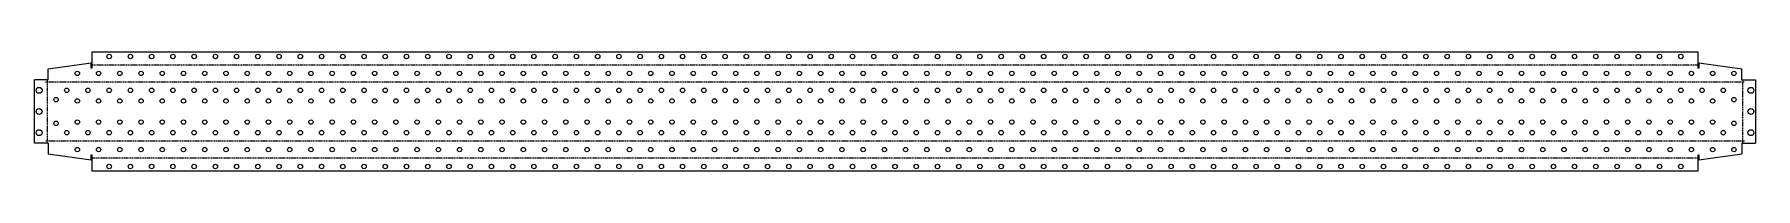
# Model space of a CAD drawing. Header units: millimetres. Extents: x -1013 to 1013, y -70 to 70.
import ezdxf

# ---------------------------------------------------------------- set-up
doc = ezdxf.new("R2010")
doc.units = ezdxf.units.MM
doc.linetypes.add('HIDDEN', pattern=[1.905, 1.27, -0.635])
doc.layers.add('BEND-DOWN', color=3, linetype='HIDDEN')

msp = doc.modelspace()

# ---------------------------------------------------------------- linework, layer by layer
for p, q in [((-945, 51.25), (-945, 70.5)), ((-945, 70.5), (945, 70.5)), ((945, 70.5), (945, 51.25)), ((-997.01, 50.21), (-946.25, 57.5)), ((-997, 37.5), (-997.01, 50.21)), ((-946.25, 51.25), (-946.25, 57.5)), ((-945, 51.25), (-946.25, 51.25)), ((946.25, 51.25), (945, 51.25)), ((946.25, 57.5), (946.25, 51.25)), ((946.25, 57.5), (997.01, 50.21)), ((997, 37.5), (997.01, 50.21)), ((-1013, -37.5), (-1013, 37.5)), ((-997, 37.5), (-1013, 37.5)), ((997, 37.5), (1013, 37.5)), ((1013, 37.5), (1013, -37.5)), ((-997, -37.5), (-1013, -37.5)), ((-997, -37.5), (-997.01, -50.21)), ((997, -37.5), (1013, -37.5)), ((997, -37.5), (997.01, -50.21)), ((-946.25, -57.5), (-997.01, -50.21)), ((-946.25, -51.25), (-945, -51.25)), ((-946.25, -57.5), (-946.25, -51.25)), ((-945, -70.5), (-945, -51.25)), ((945, -51.25), (946.25, -51.25)), ((945, -51.25), (945, -70.5)), ((997.01, -50.21), (946.25, -57.5)), ((946.25, -51.25), (946.25, -57.5)), ((945, -70.5), (-945, -70.5))]:
    msp.add_line(p, q)
for centre, radius in [((-925, 65), 2.6), ((-900, 65), 2.6), ((-875, 65), 2.6), ((-850, 65), 2.6), ((-825, 65), 2.6), ((-800, 65), 2.6), ((-775, 65), 2.6), ((-750, 65), 2.6), ((-725, 65), 2.6), ((-700, 65), 2.6), ((-675, 65), 2.6), ((-650, 65), 2.6), ((-625, 65), 2.6), ((-600, 65), 2.6), ((-575, 65), 2.6), ((-550, 65), 2.6), ((-525, 65), 2.6), ((-500, 65), 2.6), ((-475, 65), 2.6), ((-450, 65), 2.6), ((-425, 65), 2.6), ((-400, 65), 2.6), ((-375, 65), 2.6), ((-350, 65), 2.6), ((-325, 65), 2.6), ((-300, 65), 2.6), ((-275, 65), 2.6), ((-250, 65), 2.6), ((-225, 65), 2.6), ((-200, 65), 2.6), ((-175, 65), 2.6), ((-150, 65), 2.6), ((-125, 65), 2.6), ((-100, 65), 2.6), ((-75, 65), 2.6), ((-50, 65), 2.6), ((-25, 65), 2.6), ((0, 65), 2.6), ((25, 65), 2.6), ((50, 65), 2.6), ((75, 65), 2.6), ((100, 65), 2.6), ((125, 65), 2.6), ((150, 65), 2.6), ((175, 65), 2.6), ((200, 65), 2.6), ((225, 65), 2.6), ((250, 65), 2.6), ((275, 65), 2.6), ((300, 65), 2.6), ((325, 65), 2.6), ((350, 65), 2.6), ((375, 65), 2.6), ((400, 65), 2.6), ((425, 65), 2.6), ((450, 65), 2.6), ((475, 65), 2.6), ((500, 65), 2.6), ((525, 65), 2.6), ((550, 65), 2.6), ((575, 65), 2.6), ((600, 65), 2.6), ((625, 65), 2.6), ((650, 65), 2.6), ((675, 65), 2.6), ((700, 65), 2.6), ((725, 65), 2.6), ((750, 65), 2.6), ((775, 65), 2.6), ((800, 65), 2.6), ((825, 65), 2.6), ((850, 65), 2.6), ((875, 65), 2.6), ((900, 65), 2.6), ((925, 65), 2.6), ((-962.5, 45), 2.6), ((-937.5, 45), 2.6), ((-912.5, 45), 2.6), ((-887.5, 45), 2.6), ((-862.5, 45), 2.6), ((-837.5, 45), 2.6), ((-812.5, 45), 2.6), ((-787.5, 45), 2.6), ((-762.5, 45), 2.6), ((-737.5, 45), 2.6), ((-712.5, 45), 2.6), ((-687.5, 45), 2.6), ((-662.5, 45), 2.6), ((-637.5, 45), 2.6), ((-612.5, 45), 2.6), ((-587.5, 45), 2.6), ((-562.5, 45), 2.6), ((-537.5, 45), 2.6), ((-512.5, 45), 2.6), ((-487.5, 45), 2.6), ((-462.5, 45), 2.6), ((-437.5, 45), 2.6), ((-412.5, 45), 2.6), ((-387.5, 45), 2.6), ((-362.5, 45), 2.6), ((-337.5, 45), 2.6), ((-312.5, 45), 2.6), ((-287.5, 45), 2.6), ((-262.5, 45), 2.6), ((-237.5, 45), 2.6), ((-212.5, 45), 2.6), ((-187.5, 45), 2.6), ((-162.5, 45), 2.6), ((-137.5, 45), 2.6), ((-112.5, 45), 2.6), ((-87.5, 45), 2.6), ((-62.5, 45), 2.6), ((-37.5, 45), 2.6), ((-12.5, 45), 2.6), ((12.5, 45), 2.6), ((37.5, 45), 2.6), ((62.5, 45), 2.6), ((87.5, 45), 2.6), ((112.5, 45), 2.6), ((137.5, 45), 2.6), ((162.5, 45), 2.6), ((187.5, 45), 2.6), ((212.5, 45), 2.6), ((237.5, 45), 2.6), ((262.5, 45), 2.6), ((287.5, 45), 2.6), ((312.5, 45), 2.6), ((337.5, 45), 2.6), ((362.5, 45), 2.6), ((387.5, 45), 2.6), ((412.5, 45), 2.6), ((437.5, 45), 2.6), ((462.5, 45), 2.6), ((487.5, 45), 2.6), ((512.5, 45), 2.6), ((537.5, 45), 2.6), ((562.5, 45), 2.6), ((587.5, 45), 2.6), ((612.5, 45), 2.6), ((637.5, 45), 2.6), ((662.5, 45), 2.6), ((687.5, 45), 2.6), ((712.5, 45), 2.6), ((737.5, 45), 2.6), ((762.5, 45), 2.6), ((787.5, 45), 2.6), ((812.5, 45), 2.6), ((837.5, 45), 2.6), ((862.5, 45), 2.6), ((887.5, 45), 2.6), ((912.5, 45), 2.6), ((937.5, 45), 2.6), ((962.5, 45), 2.6), ((987.5, 45), 2.6), ((-1007.5, 25), 3.5), ((-975, 25), 2.6), ((-950, 25), 2.6), ((-925, 25), 2.6), ((-900, 25), 2.6), ((-875, 25), 2.6), ((-850, 25), 2.6), ((-825, 25), 2.6), ((-800, 25), 2.6), ((-775, 25), 2.6), ((-750, 25), 2.6), ((-725, 25), 2.6), ((-700, 25), 2.6), ((-675, 25), 2.6), ((-650, 25), 2.6), ((-625, 25), 2.6), ((-600, 25), 2.6), ((-575, 25), 2.6), ((-550, 25), 2.6), ((-525, 25), 2.6), ((-500, 25), 2.6), ((-475, 25), 2.6), ((-450, 25), 2.6), ((-425, 25), 2.6), ((-400, 25), 2.6), ((-375, 25), 2.6), ((-350, 25), 2.6), ((-325, 25), 2.6), ((-300, 25), 2.6), ((-275, 25), 2.6), ((-250, 25), 2.6), ((-225, 25), 2.6), ((-200, 25), 2.6), ((-175, 25), 2.6), ((-150, 25), 2.6), ((-125, 25), 2.6), ((-100, 25), 2.6), ((-75, 25), 2.6), ((-50, 25), 2.6), ((-25, 25), 2.6), ((0, 25), 2.6), ((25, 25), 2.6), ((50, 25), 2.6), ((75, 25), 2.6), ((100, 25), 2.6), ((125, 25), 2.6), ((150, 25), 2.6), ((175, 25), 2.6), ((200, 25), 2.6), ((225, 25), 2.6), ((250, 25), 2.6), ((275, 25), 2.6), ((300, 25), 2.6), ((325, 25), 2.6), ((350, 25), 2.6), ((375, 25), 2.6), ((400, 25), 2.6), ((425, 25), 2.6), ((450, 25), 2.6), ((475, 25), 2.6), ((500, 25), 2.6), ((525, 25), 2.6), ((550, 25), 2.6), ((575, 25), 2.6), ((600, 25), 2.6), ((625, 25), 2.6), ((650, 25), 2.6), ((675, 25), 2.6), ((700, 25), 2.6), ((725, 25), 2.6), ((750, 25), 2.6), ((775, 25), 2.6), ((800, 25), 2.6), ((825, 25), 2.6), ((850, 25), 2.6), ((875, 25), 2.6), ((900, 25), 2.6), ((925, 25), 2.6), ((950, 25), 2.6), ((975, 25), 2.6), ((1007.5, 25), 3.5), ((-1007.5, 0), 3.5), ((-987.5, 14), 2.6), ((-962.5, 12.5), 2.6), ((-937.5, 12.5), 2.6), ((-912.5, 12.5), 2.6), ((-887.5, 12.5), 2.6), ((-862.5, 12.5), 2.6), ((-837.5, 12.5), 2.6), ((-812.5, 12.5), 2.6), ((-787.5, 12.5), 2.6), ((-762.5, 12.5), 2.6), ((-737.5, 12.5), 2.6), ((-712.5, 12.5), 2.6), ((-687.5, 12.5), 2.6), ((-662.5, 12.5), 2.6), ((-637.5, 12.5), 2.6), ((-612.5, 12.5), 2.6), ((-587.5, 12.5), 2.6), ((-562.5, 12.5), 2.6), ((-537.5, 12.5), 2.6), ((-512.5, 12.5), 2.6), ((-487.5, 12.5), 2.6), ((-462.5, 12.5), 2.6), ((-437.5, 12.5), 2.6), ((-412.5, 12.5), 2.6), ((-387.5, 12.5), 2.6), ((-362.5, 12.5), 2.6), ((-337.5, 12.5), 2.6), ((-312.5, 12.5), 2.6), ((-287.5, 12.5), 2.6), ((-262.5, 12.5), 2.6), ((-237.5, 12.5), 2.6), ((-212.5, 12.5), 2.6), ((-187.5, 12.5), 2.6), ((-162.5, 12.5), 2.6), ((-137.5, 12.5), 2.6), ((-112.5, 12.5), 2.6), ((-87.5, 12.5), 2.6), ((-62.5, 12.5), 2.6), ((-37.5, 12.5), 2.6), ((-12.5, 12.5), 2.6), ((12.5, 12.5), 2.6), ((37.5, 12.5), 2.6), ((62.5, 12.5), 2.6), ((87.5, 12.5), 2.6), ((112.5, 12.5), 2.6), ((137.5, 12.5), 2.6), ((162.5, 12.5), 2.6), ((187.5, 12.5), 2.6), ((212.5, 12.5), 2.6), ((237.5, 12.5), 2.6), ((262.5, 12.5), 2.6), ((287.5, 12.5), 2.6), ((312.5, 12.5), 2.6), ((337.5, 12.5), 2.6), ((362.5, 12.5), 2.6), ((387.5, 12.5), 2.6), ((412.5, 12.5), 2.6), ((437.5, 12.5), 2.6), ((462.5, 12.5), 2.6), ((487.5, 12.5), 2.6), ((512.5, 12.5), 2.6), ((537.5, 12.5), 2.6), ((562.5, 12.5), 2.6), ((587.5, 12.5), 2.6), ((612.5, 12.5), 2.6), ((637.5, 12.5), 2.6), ((662.5, 12.5), 2.6), ((687.5, 12.5), 2.6), ((712.5, 12.5), 2.6), ((737.5, 12.5), 2.6), ((762.5, 12.5), 2.6), ((787.5, 12.5), 2.6), ((812.5, 12.5), 2.6), ((837.5, 12.5), 2.6), ((862.5, 12.5), 2.6), ((887.5, 12.5), 2.6), ((912.5, 12.5), 2.6), ((937.5, 12.5), 2.6), ((962.5, 12.5), 2.6), ((987.5, 14), 2.6), ((1007.5, 0), 3.5), ((-987.5, -14), 2.6), ((-962.5, -12.5), 2.6), ((-937.5, -12.5), 2.6), ((-912.5, -12.5), 2.6), ((-887.5, -12.5), 2.6), ((-862.5, -12.5), 2.6), ((-837.5, -12.5), 2.6), ((-812.5, -12.5), 2.6), ((-787.5, -12.5), 2.6), ((-762.5, -12.5), 2.6), ((-737.5, -12.5), 2.6), ((-712.5, -12.5), 2.6), ((-687.5, -12.5), 2.6), ((-662.5, -12.5), 2.6), ((-637.5, -12.5), 2.6), ((-612.5, -12.5), 2.6), ((-587.5, -12.5), 2.6), ((-562.5, -12.5), 2.6), ((-537.5, -12.5), 2.6), ((-512.5, -12.5), 2.6), ((-487.5, -12.5), 2.6), ((-462.5, -12.5), 2.6), ((-437.5, -12.5), 2.6), ((-412.5, -12.5), 2.6), ((-387.5, -12.5), 2.6), ((-362.5, -12.5), 2.6), ((-337.5, -12.5), 2.6), ((-312.5, -12.5), 2.6), ((-287.5, -12.5), 2.6), ((-262.5, -12.5), 2.6), ((-237.5, -12.5), 2.6), ((-212.5, -12.5), 2.6), ((-187.5, -12.5), 2.6), ((-162.5, -12.5), 2.6), ((-137.5, -12.5), 2.6), ((-112.5, -12.5), 2.6), ((-87.5, -12.5), 2.6), ((-62.5, -12.5), 2.6), ((-37.5, -12.5), 2.6), ((-12.5, -12.5), 2.6), ((12.5, -12.5), 2.6), ((37.5, -12.5), 2.6), ((62.5, -12.5), 2.6), ((87.5, -12.5), 2.6), ((112.5, -12.5), 2.6), ((137.5, -12.5), 2.6), ((162.5, -12.5), 2.6), ((187.5, -12.5), 2.6), ((212.5, -12.5), 2.6), ((237.5, -12.5), 2.6), ((262.5, -12.5), 2.6), ((287.5, -12.5), 2.6), ((312.5, -12.5), 2.6), ((337.5, -12.5), 2.6), ((362.5, -12.5), 2.6), ((387.5, -12.5), 2.6), ((412.5, -12.5), 2.6), ((437.5, -12.5), 2.6), ((462.5, -12.5), 2.6), ((487.5, -12.5), 2.6), ((512.5, -12.5), 2.6), ((537.5, -12.5), 2.6), ((562.5, -12.5), 2.6), ((587.5, -12.5), 2.6), ((612.5, -12.5), 2.6), ((637.5, -12.5), 2.6), ((662.5, -12.5), 2.6), ((687.5, -12.5), 2.6), ((712.5, -12.5), 2.6), ((737.5, -12.5), 2.6), ((762.5, -12.5), 2.6), ((787.5, -12.5), 2.6), ((812.5, -12.5), 2.6), ((837.5, -12.5), 2.6), ((862.5, -12.5), 2.6), ((887.5, -12.5), 2.6), ((912.5, -12.5), 2.6), ((937.5, -12.5), 2.6), ((962.5, -12.5), 2.6), ((987.5, -14), 2.6), ((-1007.5, -25), 3.5), ((-975, -25), 2.6), ((-950, -25), 2.6), ((-925, -25), 2.6), ((-900, -25), 2.6), ((-875, -25), 2.6), ((-850, -25), 2.6), ((-825, -25), 2.6), ((-800, -25), 2.6), ((-775, -25), 2.6), ((-750, -25), 2.6), ((-725, -25), 2.6), ((-700, -25), 2.6), ((-675, -25), 2.6), ((-650, -25), 2.6), ((-625, -25), 2.6), ((-600, -25), 2.6), ((-575, -25), 2.6), ((-550, -25), 2.6), ((-525, -25), 2.6), ((-500, -25), 2.6), ((-475, -25), 2.6), ((-450, -25), 2.6), ((-425, -25), 2.6), ((-400, -25), 2.6), ((-375, -25), 2.6), ((-350, -25), 2.6), ((-325, -25), 2.6), ((-300, -25), 2.6), ((-275, -25), 2.6), ((-250, -25), 2.6), ((-225, -25), 2.6), ((-200, -25), 2.6), ((-175, -25), 2.6), ((-150, -25), 2.6), ((-125, -25), 2.6), ((-100, -25), 2.6), ((-75, -25), 2.6), ((-50, -25), 2.6), ((-25, -25), 2.6), ((0, -25), 2.6), ((25, -25), 2.6), ((50, -25), 2.6), ((75, -25), 2.6), ((100, -25), 2.6), ((125, -25), 2.6), ((150, -25), 2.6), ((175, -25), 2.6), ((200, -25), 2.6), ((225, -25), 2.6), ((250, -25), 2.6), ((275, -25), 2.6), ((300, -25), 2.6), ((325, -25), 2.6), ((350, -25), 2.6), ((375, -25), 2.6), ((400, -25), 2.6), ((425, -25), 2.6), ((450, -25), 2.6), ((475, -25), 2.6), ((500, -25), 2.6), ((525, -25), 2.6), ((550, -25), 2.6), ((575, -25), 2.6), ((600, -25), 2.6), ((625, -25), 2.6), ((650, -25), 2.6), ((675, -25), 2.6), ((700, -25), 2.6), ((725, -25), 2.6), ((750, -25), 2.6), ((775, -25), 2.6), ((800, -25), 2.6), ((825, -25), 2.6), ((850, -25), 2.6), ((875, -25), 2.6), ((900, -25), 2.6), ((925, -25), 2.6), ((950, -25), 2.6), ((975, -25), 2.6), ((1007.5, -25), 3.5), ((-962.5, -45), 2.6), ((-937.5, -45), 2.6), ((-912.5, -45), 2.6), ((-887.5, -45), 2.6), ((-862.5, -45), 2.6), ((-837.5, -45), 2.6), ((-812.5, -45), 2.6), ((-787.5, -45), 2.6), ((-762.5, -45), 2.6), ((-737.5, -45), 2.6), ((-712.5, -45), 2.6), ((-687.5, -45), 2.6), ((-662.5, -45), 2.6), ((-637.5, -45), 2.6), ((-612.5, -45), 2.6), ((-587.5, -45), 2.6), ((-562.5, -45), 2.6), ((-537.5, -45), 2.6), ((-512.5, -45), 2.6), ((-487.5, -45), 2.6), ((-462.5, -45), 2.6), ((-437.5, -45), 2.6), ((-412.5, -45), 2.6), ((-387.5, -45), 2.6), ((-362.5, -45), 2.6), ((-337.5, -45), 2.6), ((-312.5, -45), 2.6), ((-287.5, -45), 2.6), ((-262.5, -45), 2.6), ((-237.5, -45), 2.6), ((-212.5, -45), 2.6), ((-187.5, -45), 2.6), ((-162.5, -45), 2.6), ((-137.5, -45), 2.6), ((-112.5, -45), 2.6), ((-87.5, -45), 2.6), ((-62.5, -45), 2.6), ((-37.5, -45), 2.6), ((-12.5, -45), 2.6), ((12.5, -45), 2.6), ((37.5, -45), 2.6), ((62.5, -45), 2.6), ((87.5, -45), 2.6), ((112.5, -45), 2.6), ((137.5, -45), 2.6), ((162.5, -45), 2.6), ((187.5, -45), 2.6), ((212.5, -45), 2.6), ((237.5, -45), 2.6), ((262.5, -45), 2.6), ((287.5, -45), 2.6), ((312.5, -45), 2.6), ((337.5, -45), 2.6), ((362.5, -45), 2.6), ((387.5, -45), 2.6), ((412.5, -45), 2.6), ((437.5, -45), 2.6), ((462.5, -45), 2.6), ((487.5, -45), 2.6), ((512.5, -45), 2.6), ((537.5, -45), 2.6), ((562.5, -45), 2.6), ((587.5, -45), 2.6), ((612.5, -45), 2.6), ((637.5, -45), 2.6), ((662.5, -45), 2.6), ((687.5, -45), 2.6), ((712.5, -45), 2.6), ((737.5, -45), 2.6), ((762.5, -45), 2.6), ((787.5, -45), 2.6), ((812.5, -45), 2.6), ((837.5, -45), 2.6), ((862.5, -45), 2.6), ((887.5, -45), 2.6), ((912.5, -45), 2.6), ((937.5, -45), 2.6), ((962.5, -45), 2.6), ((987.5, -45), 2.6), ((-925, -65), 2.6), ((-900, -65), 2.6), ((-875, -65), 2.6), ((-850, -65), 2.6), ((-825, -65), 2.6), ((-800, -65), 2.6), ((-775, -65), 2.6), ((-750, -65), 2.6), ((-725, -65), 2.6), ((-700, -65), 2.6), ((-675, -65), 2.6), ((-650, -65), 2.6), ((-625, -65), 2.6), ((-600, -65), 2.6), ((-575, -65), 2.6), ((-550, -65), 2.6), ((-525, -65), 2.6), ((-500, -65), 2.6), ((-475, -65), 2.6), ((-450, -65), 2.6), ((-425, -65), 2.6), ((-400, -65), 2.6), ((-375, -65), 2.6), ((-350, -65), 2.6), ((-325, -65), 2.6), ((-300, -65), 2.6), ((-275, -65), 2.6), ((-250, -65), 2.6), ((-225, -65), 2.6), ((-200, -65), 2.6), ((-175, -65), 2.6), ((-150, -65), 2.6), ((-125, -65), 2.6), ((-100, -65), 2.6), ((-75, -65), 2.6), ((-50, -65), 2.6), ((-25, -65), 2.6), ((0, -65), 2.6), ((25, -65), 2.6), ((50, -65), 2.6), ((75, -65), 2.6), ((100, -65), 2.6), ((125, -65), 2.6), ((150, -65), 2.6), ((175, -65), 2.6), ((200, -65), 2.6), ((225, -65), 2.6), ((250, -65), 2.6), ((275, -65), 2.6), ((300, -65), 2.6), ((325, -65), 2.6), ((350, -65), 2.6), ((375, -65), 2.6), ((400, -65), 2.6), ((425, -65), 2.6), ((450, -65), 2.6), ((475, -65), 2.6), ((500, -65), 2.6), ((525, -65), 2.6), ((550, -65), 2.6), ((575, -65), 2.6), ((600, -65), 2.6), ((625, -65), 2.6), ((650, -65), 2.6), ((675, -65), 2.6), ((700, -65), 2.6), ((725, -65), 2.6), ((750, -65), 2.6), ((775, -65), 2.6), ((800, -65), 2.6), ((825, -65), 2.6), ((850, -65), 2.6), ((875, -65), 2.6), ((900, -65), 2.6), ((925, -65), 2.6)]:
    msp.add_circle(centre, radius)
at = {"layer": 'BEND-DOWN'}
for p, q in [((-945, 55), (945, 55)), ((-1000, 35), (1000, 35)), ((-997.5, -37.5), (-997.5, 37.5)), ((997.5, 37.5), (997.5, -37.5)), ((1000, -35), (-1000, -35)), ((945, -55), (-945, -55))]:
    msp.add_line(p, q, dxfattribs=at)

doc.saveas('drawing.dxf')
